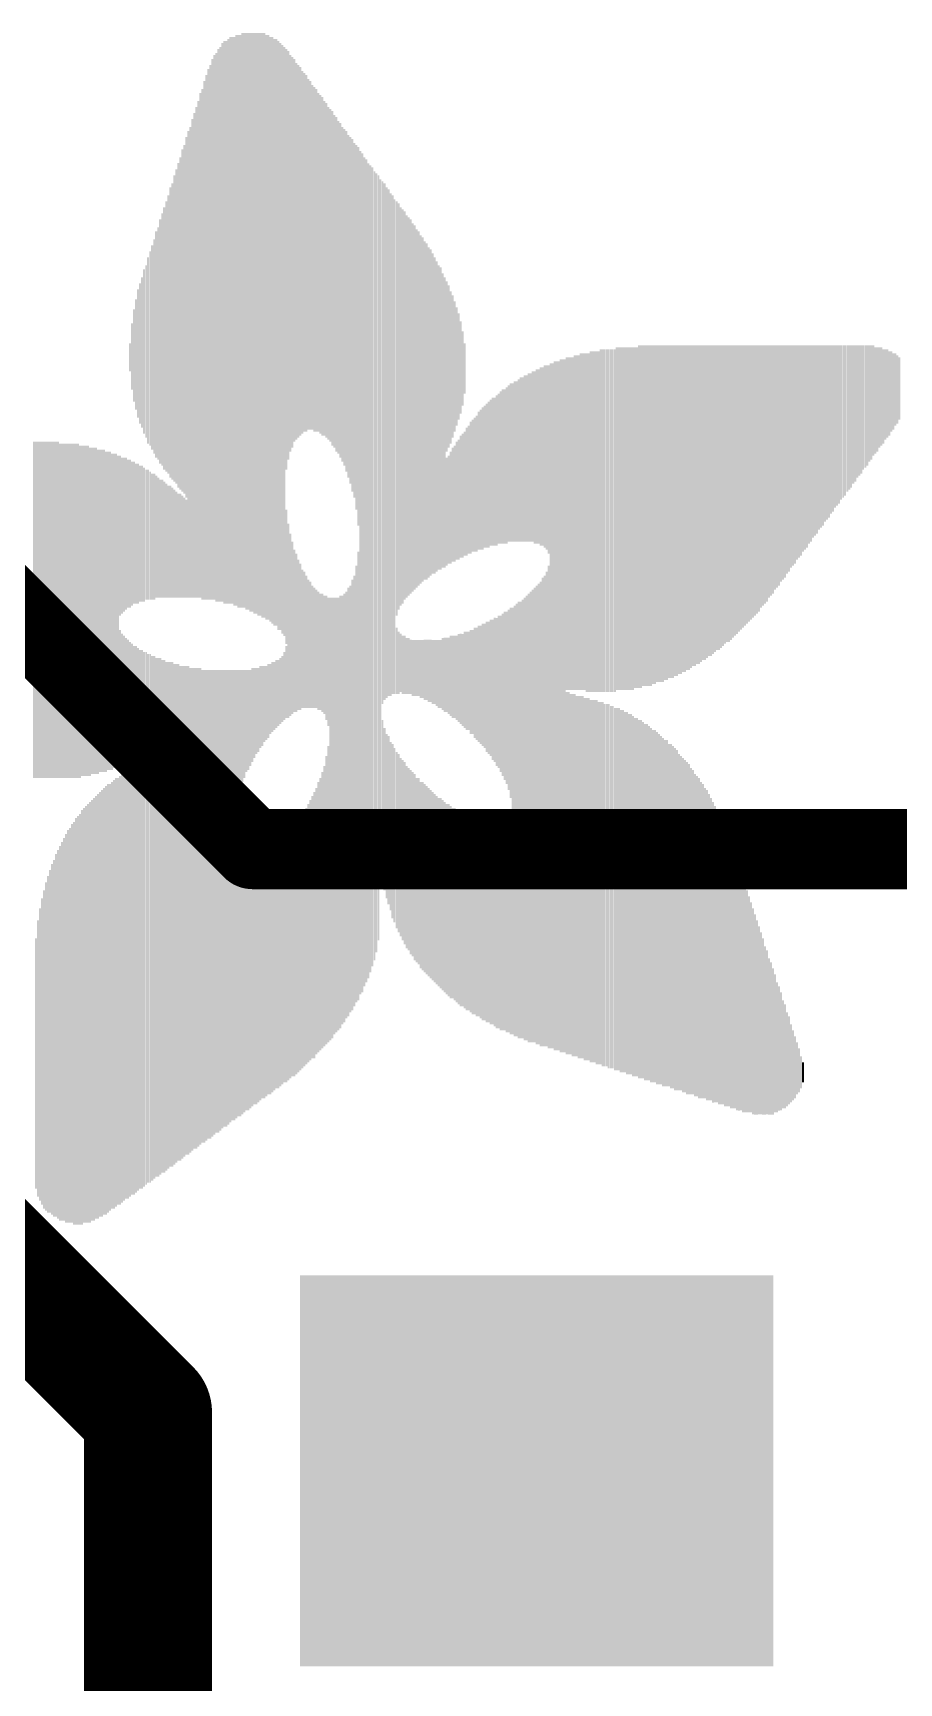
# Model space of a CAD drawing. Extents: x -3.8 to 34.1, y -8.2 to 17.9.
# Drawn here: x 6.15 to 8.9, y 7.96 to 13.19 of the extents above; entities that cross this region are included whole.
import ezdxf

# ---------------------------------------------------------------- set-up
doc = ezdxf.new("R2010")
doc.units = 0
for name, color, linetype in [('1', 12, 'CONTINUOUS'), ('21', 53, 'CONTINUOUS'), ('24', 6, 'CONTINUOUS')]:
    doc.layers.add(name, color=color, linetype=linetype)

# ---------------------------------------------------------------- blocks, each defined once
blk = doc.blocks.new('RECT')
blk.add_solid([(-0.5, -0.5), (0.5, -0.5), (-0.5, 0.5), (0.5, 0.5)])

msp = doc.modelspace()

# ---------------------------------------------------------------- linework, layer by layer
at = {"layer": '1'}
for points, const_width in [([(6.846, 10.6045), (4.941, 12.5095)], 0.254), ([(15.563, 10.6045), (6.846, 10.6045)], 0.254), ([(6.5145, 8.8185), (5.943, 9.39)], 0.4064), ([(6.5145, 8.8185), (6.5145, 7.4555)], 0.4064)]:
    msp.add_lwpolyline(points, dxfattribs=dict(at, const_width=const_width))
for points, const_width in [([(6.846, 10.668, 1), (6.846, 10.541)], 0.127), ([(6.8011, 10.5596, 1), (6.8909, 10.6494)], 0.127), ([(6.6161, 8.8185, 1), (6.4129, 8.8185)], 0.2032), ([(6.4427, 8.7467, 1), (6.5863, 8.8903)], 0.2032)]:
    msp.add_lwpolyline(points, format="xyb", dxfattribs=dict(at, const_width=const_width))
at = {"layer": '24'}
msp.add_point((6.35, 10.9855), dxfattribs=at)

# ---------------------------------------------------------------- block references
at = {"layer": '1', "xscale": 1.24, "yscale": 1.5, "rotation": 90}
msp.add_blockref('RECT', (7.747, 8.6335), dxfattribs=at)
at = {"layer": '21', "rotation": 90}
for p, xscale, yscale in [((6.7945, 12.2809), 1.8098, 0.0064), ((6.8009, 12.2778), 1.8161, 0.0063), ((6.8072, 12.2778), 1.8161, 0.0064), ((6.8136, 12.2809), 1.8224, 0.0063), ((6.8199, 12.2809), 1.8224, 0.0064), ((6.8262, 12.2777), 1.8288, 0.0063), ((6.8326, 12.2777), 1.8288, 0.0064), ((6.839, 12.2746), 1.8351, 0.0063), ((6.8453, 12.2746), 1.8351, 0.0064), ((6.8517, 12.2713), 1.8415, 0.0063), ((6.858, 12.2713), 1.8415, 0.0064), ((6.8643, 12.2682), 1.8478, 0.0063), ((6.8707, 12.2682), 1.8478, 0.0064), ((6.8771, 12.265), 1.8542, 0.0063), ((6.8834, 12.265), 1.8542, 0.0064), ((6.8898, 12.2587), 1.8542, 0.0063), ((6.8961, 12.2587), 1.8542, 0.0064), ((6.7374, 12.265), 1.7526, 0.0063), ((6.7437, 12.2682), 1.759, 0.0064), ((6.75, 12.2746), 1.7717, 0.0063), ((6.7564, 12.2746), 1.7843, 0.0064), ((6.7628, 12.2746), 1.7843, 0.0063), ((6.7691, 12.2778), 1.7907, 0.0064), ((6.7755, 12.2809), 1.797, 0.0063), ((6.7818, 12.2809), 1.797, 0.0064), ((6.7881, 12.2777), 1.8034, 0.0063), ((6.9024, 12.2523), 1.8542, 0.0063), ((6.9088, 12.2492), 1.8605, 0.0064), ((6.9152, 12.2428), 1.8606, 0.0063), ((6.9215, 12.2428), 1.8606, 0.0064), ((6.9279, 12.2332), 1.8669, 0.0063), ((6.9342, 12.2301), 1.8606, 0.0064), ((6.9405, 12.2206), 1.8669, 0.0063), ((6.9469, 12.2142), 1.8669, 0.0064), ((6.9533, 12.4746), 1.3335, 0.0063), ((6.9596, 12.4873), 1.2954, 0.0064), ((6.712, 12.2428), 1.6954, 0.0063), ((6.7183, 12.2523), 1.7145, 0.0064), ((6.7247, 12.2587), 1.7272, 0.0063), ((6.731, 12.2587), 1.7399, 0.0064), ((6.966, 12.4937), 1.2573, 0.0063), ((6.9723, 12.4968), 1.2382, 0.0064), ((6.9787, 12.5031), 1.2129, 0.0063), ((6.985, 12.5), 1.1938, 0.0064), ((6.9914, 12.5), 1.1811, 0.0063), ((6.9977, 12.5), 1.1684, 0.0064), ((6.6929, 12.2174), 1.6446, 0.0064), ((6.6993, 12.227), 1.6637, 0.0063), ((6.7056, 12.2365), 1.6827, 0.0064), ((7.0041, 12.4968), 1.1494, 0.0063), ((7.0104, 12.4968), 1.1366, 0.0064), ((7.0168, 12.4937), 1.1303, 0.0063), ((7.0231, 12.4905), 1.1113, 0.0064), ((7.0295, 12.4873), 1.1049, 0.0063), ((7.0358, 12.4809), 1.0922, 0.0064), ((6.6739, 12.1888), 1.5748, 0.0063), ((6.6802, 12.2015), 1.6002, 0.0064), ((6.6866, 12.2047), 1.6192, 0.0063), ((7.0422, 12.4746), 1.0922, 0.0063), ((7.0485, 12.4714), 1.0858, 0.0064), ((7.0549, 12.465), 1.0731, 0.0063), ((7.0612, 12.4587), 1.0732, 0.0064), ((7.0676, 12.4524), 1.0731, 0.0063), ((7.0739, 12.446), 1.0604, 0.0064), ((6.6612, 12.1698), 1.5367, 0.0063), ((6.6675, 12.1793), 1.5558, 0.0064), ((7.0803, 12.4397), 1.0605, 0.0063), ((7.0866, 12.4302), 1.0541, 0.0064), ((7.093, 12.4238), 1.0541, 0.0063), ((7.0993, 12.4143), 1.0605, 0.0064), ((7.1057, 12.4047), 1.0541, 0.0063), ((7.112, 12.3952), 1.0604, 0.0064), ((6.6421, 12.1412), 1.4796, 0.0064), ((6.6485, 12.1476), 1.4923, 0.0063), ((6.6548, 12.1603), 1.5177, 0.0064), ((7.1184, 12.3857), 1.0541, 0.0063), ((7.1247, 12.3762), 1.0605, 0.0064), ((7.1311, 12.3635), 1.0605, 0.0063), ((7.1374, 12.3539), 1.0668, 0.0064), ((7.1438, 12.3413), 1.0795, 0.0063), ((6.6231, 12.2809), 1.0858, 0.0063), ((6.6294, 12.2841), 1.1049, 0.0064), ((6.6358, 12.2904), 1.143, 0.0063), ((7.1501, 12.3254), 1.0859, 0.0064), ((7.1565, 12.3127), 1.0985, 0.0063), ((7.1628, 12.2968), 1.1176, 0.0064), ((7.1692, 12.2809), 1.124, 0.0063), ((7.1755, 12.2587), 1.1557, 0.0064), ((7.1819, 12.2301), 1.2002, 0.0063), ((7.1882, 11.4808), 2.6734, 0.0064), ((6.6104, 12.2651), 1.0287, 0.0063), ((6.6167, 12.2713), 1.0541, 0.0064), ((7.1946, 11.4808), 2.6606, 0.0063), ((7.2009, 11.484), 2.6289, 0.0064), ((7.2073, 11.4871), 2.6099, 0.0063), ((7.2136, 11.4871), 2.5845, 0.0064), ((7.22, 11.4935), 2.559, 0.0063), ((7.2263, 11.4999), 2.5337, 0.0064), ((6.5913, 12.246), 0.9398, 0.0064), ((6.5977, 12.2555), 0.9716, 0.0063), ((6.604, 12.2619), 0.9969, 0.0064), ((7.2327, 11.503), 2.5019, 0.0063), ((7.239, 11.5126), 2.4701, 0.0064), ((7.2454, 11.5285), 2.4257, 0.0063), ((7.2517, 11.6237), 2.2098, 0.0064), ((7.2581, 11.8936), 1.6573, 0.0063), ((7.2644, 11.8968), 1.6383, 0.0064), ((6.5786, 12.2365), 0.8827, 0.0064), ((6.585, 12.2428), 0.9208, 0.0063), ((7.2708, 11.8936), 1.6193, 0.0063), ((7.2771, 11.8936), 1.6065, 0.0064), ((7.2835, 11.8872), 1.5938, 0.0063), ((7.2898, 11.8872), 1.5812, 0.0064), ((7.2961, 11.8809), 1.5685, 0.0063), ((6.5596, 12.2206), 0.8001, 0.0063), ((6.5659, 12.2238), 0.8319, 0.0064), ((6.5723, 12.2301), 0.8572, 0.0063), ((7.3025, 12.0015), 1.3144, 0.0064), ((7.3089, 12.0079), 1.2891, 0.0063), ((7.3152, 12.0079), 1.2637, 0.0064), ((7.3216, 12.0079), 1.2509, 0.0063), ((7.3279, 12.0111), 1.2319, 0.0064), ((7.3342, 12.0079), 1.2129, 0.0063), ((6.5405, 12.2047), 0.7176, 0.0064), ((6.5469, 12.2079), 0.7366, 0.0063), ((6.5532, 12.2142), 0.7747, 0.0064), ((7.3406, 12.0079), 1.2001, 0.0064), ((7.347, 12.0079), 1.1875, 0.0063), ((7.3533, 12.0047), 1.1684, 0.0064), ((7.3597, 12.0046), 1.1557, 0.0063), ((7.366, 12.0015), 1.1366, 0.0064), ((7.3723, 12.0015), 1.124, 0.0063), ((6.5278, 12.1951), 0.6477, 0.0064), ((6.5342, 12.1984), 0.6795, 0.0063), ((7.3787, 11.9984), 1.1049, 0.0064), ((7.3851, 11.9983), 1.0922, 0.0063), ((7.3914, 11.9952), 1.0731, 0.0064), ((7.3978, 11.992), 1.0668, 0.0063), ((7.4041, 11.9888), 1.0478, 0.0064), ((7.4104, 11.9888), 1.035, 0.0063), ((6.5088, 12.1825), 0.5461, 0.0063), ((6.5151, 12.1857), 0.5905, 0.0064), ((6.5215, 12.192), 0.616, 0.0063), ((7.4168, 11.9856), 1.016, 0.0064), ((7.4232, 11.9793), 1.0033, 0.0063), ((7.4295, 11.9761), 0.9842, 0.0064), ((7.4359, 11.9729), 0.9652, 0.0063), ((6.4961, 12.1793), 0.4762, 0.0063), ((6.5024, 12.1825), 0.5207, 0.0064), ((7.4422, 11.9698), 0.9589, 0.0064), ((7.4486, 11.9634), 0.9334, 0.0063), ((7.4549, 11.9571), 0.9207, 0.0064), ((7.4613, 12.1349), 0.5397, 0.0063), ((6.477, 12.173), 0.3493, 0.0064), ((6.4834, 12.1761), 0.4064, 0.0063), ((6.4897, 12.1761), 0.4445, 0.0064), ((7.4676, 12.1349), 0.5143, 0.0064), ((7.474, 12.1317), 0.4826, 0.0063), ((7.4803, 12.1349), 0.4509, 0.0064), ((6.4707, 12.1698), 0.2921, 0.0063), ((7.4867, 12.1349), 0.4127, 0.0063), ((7.493, 12.1349), 0.3747, 0.0064), ((7.4994, 12.1349), 0.3365, 0.0063), ((6.4643, 12.1666), 0.2096, 0.0064), ((7.5057, 12.1317), 0.2921, 0.0064), ((7.5121, 12.1285), 0.235, 0.0063), ((6.458, 12.1635), 0.0889, 0.0063), ((7.5184, 12.1285), 0.1588, 0.0064), ((8.001, 11.6523), 1.0859, 0.0064), ((8.0074, 11.6523), 1.0859, 0.0063), ((8.0137, 11.6523), 1.0859, 0.0064), ((8.0201, 11.6523), 1.0859, 0.0063), ((8.0264, 11.6523), 1.0859, 0.0064), ((8.0328, 11.6523), 1.0859, 0.0063), ((8.0391, 11.6523), 1.0859, 0.0064), ((8.0455, 11.6523), 1.0859, 0.0063), ((8.0518, 11.6523), 1.0859, 0.0064), ((8.0582, 11.6555), 1.0795, 0.0063), ((8.0645, 11.6555), 1.0795, 0.0064), ((8.0709, 11.6586), 1.0858, 0.0063), ((8.0772, 11.6586), 1.0858, 0.0064), ((8.0836, 11.6618), 1.0795, 0.0063), ((8.0899, 11.6618), 1.0795, 0.0064), ((8.0962, 11.6618), 1.0795, 0.0063), ((8.1026, 11.6618), 1.0795, 0.0064), ((8.109, 11.6618), 1.0795, 0.0063), ((8.1153, 11.665), 1.0731, 0.0064), ((8.1217, 11.665), 1.0731, 0.0063), ((8.128, 11.6681), 1.0668, 0.0064), ((8.1343, 11.6681), 1.0668, 0.0063), ((8.1407, 11.6681), 1.0668, 0.0064), ((8.1471, 11.6681), 1.0668, 0.0063), ((8.1534, 11.6713), 1.0604, 0.0064), ((8.1598, 11.6713), 1.0604, 0.0063), ((8.1661, 11.6745), 1.0541, 0.0064), ((8.1724, 11.6745), 1.0541, 0.0063), ((8.1788, 11.6745), 1.0541, 0.0064), ((8.1852, 11.6776), 1.0477, 0.0063), ((8.1915, 11.6776), 1.0477, 0.0064), ((8.1979, 11.6808), 1.0414, 0.0063), ((8.2042, 11.6808), 1.0414, 0.0064), ((8.2105, 11.684), 1.035, 0.0063), ((8.2169, 11.684), 1.035, 0.0064), ((8.2233, 11.6872), 1.0287, 0.0063), ((8.2296, 11.6872), 1.0287, 0.0064), ((8.236, 11.6904), 1.0223, 0.0063), ((8.2423, 11.6935), 1.016, 0.0064), ((8.2486, 11.6935), 1.016, 0.0063), ((8.255, 11.6967), 1.0096, 0.0064), ((8.2614, 11.6967), 1.0096, 0.0063), ((8.2677, 11.6999), 1.0033, 0.0064), ((8.2741, 11.7031), 0.9969, 0.0063), ((8.2804, 11.7031), 0.9969, 0.0064), ((8.2867, 11.7062), 0.9906, 0.0063), ((8.2931, 11.7094), 0.9842, 0.0064), ((8.2995, 11.7094), 0.9842, 0.0063), ((8.3058, 11.7126), 0.9779, 0.0064), ((8.3122, 11.7157), 0.9715, 0.0063), ((8.3185, 11.7189), 0.9652, 0.0064), ((8.3248, 11.7189), 0.9652, 0.0063), ((8.3312, 11.7221), 0.9588, 0.0064), ((8.3376, 11.7253), 0.9525, 0.0063), ((8.3439, 11.7285), 0.9461, 0.0064), ((8.3503, 11.7316), 0.9398, 0.0063), ((8.3566, 11.7316), 0.9398, 0.0064), ((8.3629, 11.7348), 0.9334, 0.0063), ((8.3693, 11.738), 0.9271, 0.0064), ((8.3757, 11.7412), 0.9207, 0.0063), ((8.382, 11.7443), 0.9144, 0.0064), ((8.3884, 11.7475), 0.908, 0.0063), ((8.3947, 11.7507), 0.9017, 0.0064), ((8.401, 11.7538), 0.8953, 0.0063), ((8.4074, 11.757), 0.889, 0.0064), ((8.4138, 11.7602), 0.8826, 0.0063), ((8.4201, 11.7634), 0.8763, 0.0064), ((8.4265, 11.7666), 0.8699, 0.0063), ((8.4328, 11.7697), 0.8636, 0.0064), ((8.4391, 11.7729), 0.8572, 0.0063), ((8.4455, 11.776), 0.8509, 0.0064), ((8.4519, 11.7793), 0.8445, 0.0063), ((8.4582, 11.7856), 0.8318, 0.0064), ((8.4646, 11.7888), 0.8255, 0.0063), ((8.4709, 11.7919), 0.8191, 0.0064), ((8.4772, 11.7951), 0.8128, 0.0063), ((8.4836, 11.8015), 0.8001, 0.0064), ((8.49, 11.8047), 0.7937, 0.0063), ((8.4963, 11.8078), 0.7874, 0.0064), ((8.5027, 11.8141), 0.7747, 0.0063), ((8.509, 11.8174), 0.7683, 0.0064), ((8.5153, 11.8205), 0.762, 0.0063), ((8.5217, 11.8269), 0.7493, 0.0064), ((8.5281, 11.83), 0.7429, 0.0063), ((8.5344, 11.8332), 0.7366, 0.0064), ((8.5408, 11.8396), 0.7239, 0.0063), ((8.5471, 11.8428), 0.7175, 0.0064), ((8.5534, 11.8491), 0.7048, 0.0063), ((8.5598, 11.8522), 0.6985, 0.0064), ((8.5662, 11.8555), 0.6921, 0.0063), ((8.5725, 11.8618), 0.6794, 0.0064), ((8.5789, 11.865), 0.6731, 0.0063), ((8.5852, 11.8681), 0.6667, 0.0064), ((8.5915, 11.8745), 0.654, 0.0063), ((8.5979, 11.8777), 0.6477, 0.0064), ((8.6043, 11.8809), 0.6413, 0.0063), ((8.6106, 11.8872), 0.6286, 0.0064), ((8.617, 11.8903), 0.6223, 0.0063), ((8.6233, 11.8967), 0.6096, 0.0064), ((8.6296, 11.8999), 0.6032, 0.0063), ((8.636, 11.9031), 0.5969, 0.0064), ((8.6424, 11.9094), 0.5842, 0.0063), ((8.6487, 11.9126), 0.5778, 0.0064), ((8.6551, 11.9158), 0.5715, 0.0063), ((8.6614, 11.9221), 0.5588, 0.0064), ((8.6677, 11.9253), 0.5524, 0.0063), ((8.6741, 11.9284), 0.5461, 0.0064), ((8.6805, 11.9348), 0.5334, 0.0063), ((8.6868, 11.938), 0.527, 0.0064), ((8.6932, 11.9444), 0.5143, 0.0063), ((8.6995, 11.9475), 0.508, 0.0064), ((8.7058, 11.9507), 0.5016, 0.0063), ((8.7122, 11.9571), 0.4889, 0.0064), ((8.7186, 11.9602), 0.4826, 0.0063), ((8.7249, 11.9634), 0.4762, 0.0064), ((8.7313, 11.9698), 0.4635, 0.0063), ((8.7376, 11.9729), 0.4572, 0.0064), ((8.7439, 11.9761), 0.4508, 0.0063), ((8.7503, 11.9825), 0.4381, 0.0064), ((8.7567, 11.9856), 0.4318, 0.0063), ((8.763, 11.992), 0.4191, 0.0064), ((8.7694, 11.9952), 0.4127, 0.0063), ((8.7757, 11.9983), 0.4064, 0.0064), ((8.782, 12.0046), 0.3937, 0.0063), ((8.7884, 12.0079), 0.3873, 0.0064), ((8.7948, 12.011), 0.381, 0.0063), ((8.8011, 12.0174), 0.3683, 0.0064), ((8.8075, 12.0206), 0.3619, 0.0063), ((8.8138, 12.0269), 0.3492, 0.0064), ((8.8201, 12.0269), 0.3366, 0.0063), ((8.8265, 12.0301), 0.3302, 0.0064), ((8.8329, 12.0365), 0.3175, 0.0063), ((8.8392, 12.0396), 0.3112, 0.0064), ((7.7724, 11.8491), 0.5778, 0.0064), ((7.7788, 11.8459), 0.5842, 0.0063), ((7.7851, 11.8396), 0.5969, 0.0064), ((7.7915, 11.0586), 2.1717, 0.0063), ((7.7978, 11.0586), 2.1717, 0.0064), ((7.8042, 11.0585), 2.1844, 0.0063), ((7.8105, 11.0585), 2.1844, 0.0064), ((7.8169, 11.0585), 2.1844, 0.0063), ((7.8232, 11.0586), 2.1971, 0.0064), ((7.8296, 11.0586), 2.1971, 0.0063), ((7.8359, 11.0586), 2.1971, 0.0064), ((7.8422, 11.6364), 1.0541, 0.0063), ((7.8486, 11.6364), 1.0541, 0.0064), ((7.855, 11.6364), 1.0541, 0.0063), ((7.8613, 11.6364), 1.0541, 0.0064), ((7.8677, 11.6395), 1.0605, 0.0063), ((7.874, 11.6395), 1.0605, 0.0064), ((7.8803, 11.6395), 1.0605, 0.0063), ((7.8867, 11.6427), 1.0668, 0.0064), ((7.8931, 11.6427), 1.0668, 0.0063), ((7.8994, 11.6427), 1.0668, 0.0064), ((7.9058, 11.6395), 1.0731, 0.0063), ((7.9121, 11.6395), 1.0731, 0.0064), ((7.9184, 11.6428), 1.0795, 0.0063), ((7.9248, 11.6428), 1.0795, 0.0064), ((7.9312, 11.6428), 1.0795, 0.0063), ((7.9375, 11.6428), 1.0795, 0.0064), ((7.9439, 11.6428), 1.0795, 0.0063), ((7.9502, 11.6459), 1.0858, 0.0064), ((7.9566, 11.6459), 1.0858, 0.0063), ((7.9629, 11.6459), 1.0858, 0.0064), ((7.9693, 11.6459), 1.0858, 0.0063), ((7.9756, 11.6459), 1.0858, 0.0064), ((7.982, 11.6459), 1.0858, 0.0063), ((7.9883, 11.6459), 1.0858, 0.0064), ((7.9947, 11.6459), 1.0858, 0.0063), ((8.8456, 12.0396), 0.2984, 0.0063), ((8.8519, 12.046), 0.2857, 0.0064), ((8.8582, 12.0491), 0.2794, 0.0063), ((8.8646, 12.0492), 0.2667, 0.0064), ((8.871, 12.0555), 0.254, 0.0063), ((8.8773, 12.0555), 0.2413, 0.0064), ((8.8837, 12.0618), 0.2286, 0.0063), ((8.89, 12.0618), 0.2159, 0.0064), ((8.8963, 12.065), 0.1968, 0.0063), ((7.6772, 11.8332), 0.508, 0.0063), ((7.6835, 11.8332), 0.508, 0.0064), ((7.6899, 11.8364), 0.5144, 0.0063), ((7.6962, 11.8396), 0.5207, 0.0064), ((7.7026, 11.8396), 0.5207, 0.0063), ((7.7089, 11.8428), 0.5271, 0.0064), ((7.7153, 11.8428), 0.5271, 0.0063), ((7.7216, 11.8459), 0.5334, 0.0064), ((7.728, 11.8459), 0.5334, 0.0063), ((7.7343, 11.8491), 0.5398, 0.0064), ((7.7407, 11.846), 0.5461, 0.0063), ((7.747, 11.8491), 0.5524, 0.0064), ((7.7534, 11.8491), 0.5524, 0.0063), ((7.7597, 11.8491), 0.5652, 0.0064), ((7.7661, 11.8491), 0.5652, 0.0063), ((7.6073, 11.8015), 0.4699, 0.0064), ((7.6137, 11.8015), 0.4699, 0.0063), ((7.62, 11.8047), 0.4763, 0.0064), ((7.6264, 11.811), 0.4762, 0.0063), ((7.6327, 11.8142), 0.4826, 0.0064), ((7.6391, 11.8174), 0.4889, 0.0063), ((7.6454, 11.8174), 0.4889, 0.0064), ((7.6518, 11.8206), 0.4953, 0.0063), ((7.6581, 11.8269), 0.4953, 0.0064), ((7.6645, 11.83), 0.5017, 0.0063), ((7.6708, 11.83), 0.5017, 0.0064), ((7.5629, 11.7729), 0.4382, 0.0063), ((7.5692, 11.776), 0.4445, 0.0064), ((7.5756, 11.7793), 0.4509, 0.0063), ((7.5819, 11.7856), 0.4508, 0.0064), ((7.5883, 11.7888), 0.4572, 0.0063), ((7.5946, 11.7919), 0.4635, 0.0064), ((7.601, 11.7983), 0.4636, 0.0063), ((7.5184, 11.7317), 0.3937, 0.0064), ((7.5248, 11.738), 0.4064, 0.0063), ((7.5311, 11.7443), 0.4064, 0.0064), ((7.5375, 11.7507), 0.4191, 0.0063), ((7.5438, 11.7571), 0.4191, 0.0064), ((7.5502, 11.7602), 0.4254, 0.0063), ((7.5565, 11.7634), 0.4318, 0.0064), ((6.1532, 11.3633), 1.0668, 0.0063), ((6.1595, 11.3633), 1.0668, 0.0064), ((6.1659, 11.3633), 1.0668, 0.0063), ((6.1722, 11.3633), 1.0668, 0.0064), ((6.1786, 11.3633), 1.0668, 0.0063), ((6.1849, 11.3633), 1.0668, 0.0064), ((6.1913, 11.3633), 1.0668, 0.0063), ((6.1976, 11.3633), 1.0668, 0.0064), ((6.2039, 11.3633), 1.0668, 0.0063), ((6.2103, 11.3633), 1.0668, 0.0064), ((6.2167, 11.3633), 1.0668, 0.0063), ((6.223, 11.3633), 1.0668, 0.0064), ((6.2294, 11.3633), 1.0668, 0.0063), ((6.2357, 11.3602), 1.0605, 0.0064), ((6.242, 11.3602), 1.0605, 0.0063), ((6.2484, 11.3602), 1.0605, 0.0064), ((6.2548, 11.3602), 1.0605, 0.0063), ((6.2611, 11.3602), 1.0605, 0.0064), ((6.2675, 11.3602), 1.0605, 0.0063), ((6.2738, 11.3602), 1.0605, 0.0064), ((6.2801, 11.3602), 1.0605, 0.0063), ((6.2865, 11.3602), 1.0605, 0.0064), ((6.2929, 11.3602), 1.0605, 0.0063), ((6.2992, 11.357), 1.0541, 0.0064), ((6.3056, 11.3602), 1.0477, 0.0063), ((6.3119, 11.3602), 1.0477, 0.0064), ((6.3182, 11.3602), 1.0477, 0.0063), ((6.3246, 11.3602), 1.0477, 0.0064), ((6.331, 11.357), 1.0414, 0.0063), ((6.3373, 11.3602), 1.0351, 0.0064), ((6.3437, 11.3602), 1.0351, 0.0063), ((6.35, 11.3602), 1.0351, 0.0064), ((7.4803, 11.6967), 0.362, 0.0064), ((7.4867, 11.6999), 0.3683, 0.0063), ((7.493, 11.7094), 0.3746, 0.0064), ((7.4994, 11.7126), 0.381, 0.0063), ((7.5057, 11.7221), 0.3874, 0.0064), ((7.5121, 11.7253), 0.3937, 0.0063), ((6.3563, 11.357), 1.0287, 0.0063), ((6.3627, 11.3602), 1.0223, 0.0064), ((6.3691, 11.3602), 1.0223, 0.0063), ((6.3754, 11.3602), 1.0223, 0.0064), ((6.3818, 11.357), 1.016, 0.0063), ((6.3881, 11.3602), 1.0097, 0.0064), ((6.3944, 11.3602), 1.0097, 0.0063), ((6.4008, 11.357), 1.0033, 0.0064), ((6.4072, 11.3602), 0.9969, 0.0063), ((6.4135, 11.3602), 0.9969, 0.0064), ((6.4199, 11.357), 0.9906, 0.0063), ((6.4262, 11.5983), 0.508, 0.0064), ((6.4325, 11.5983), 0.4953, 0.0063), ((6.4389, 11.6014), 0.4889, 0.0064), ((6.4453, 11.6046), 0.4826, 0.0063), ((6.4516, 11.6047), 0.4699, 0.0064), ((6.458, 11.6047), 0.4699, 0.0063), ((6.4643, 11.6046), 0.4572, 0.0064), ((6.4707, 11.6078), 0.4508, 0.0063), ((6.477, 11.6047), 0.4445, 0.0064), ((6.4834, 11.6047), 0.4445, 0.0063), ((7.4613, 11.6745), 0.3429, 0.0063), ((7.4676, 11.6809), 0.3429, 0.0064), ((7.474, 11.6872), 0.3556, 0.0063), ((6.4897, 11.6046), 0.4318, 0.0064), ((6.4961, 11.6046), 0.4318, 0.0063), ((6.5024, 11.6014), 0.4255, 0.0064), ((6.5088, 11.6014), 0.4127, 0.0063), ((6.5151, 11.6014), 0.4127, 0.0064), ((6.5215, 11.5983), 0.4064, 0.0063), ((6.5278, 11.5951), 0.4, 0.0064), ((6.5342, 11.5951), 0.4, 0.0063), ((6.5405, 11.5951), 0.3874, 0.0064), ((6.5469, 11.5919), 0.381, 0.0063), ((6.5532, 11.5888), 0.3747, 0.0064), ((6.5596, 11.5888), 0.3747, 0.0063), ((6.5659, 11.5856), 0.3683, 0.0064), ((6.5723, 11.5824), 0.362, 0.0063), ((6.5786, 11.5792), 0.3556, 0.0064), ((6.585, 11.5792), 0.3556, 0.0063), ((6.5913, 11.5761), 0.3493, 0.0064), ((6.5977, 11.5729), 0.3429, 0.0063), ((6.604, 11.5697), 0.3366, 0.0064), ((6.6104, 11.5665), 0.3302, 0.0063), ((6.6167, 11.5665), 0.3302, 0.0064), ((6.6231, 11.5633), 0.3239, 0.0063), ((6.6294, 11.5602), 0.3175, 0.0064), ((6.6358, 11.557), 0.3112, 0.0063), ((6.9533, 11.4681), 0.4254, 0.0063), ((6.9596, 11.3284), 0.616, 0.0064), ((6.966, 11.3157), 0.5778, 0.0063), ((6.9723, 11.3062), 0.5461, 0.0064), ((6.9787, 11.2967), 0.5143, 0.0063), ((6.985, 11.2903), 0.5016, 0.0064), ((6.9914, 11.284), 0.4763, 0.0063), ((7.1819, 10.8363), 1.4224, 0.0063), ((6.9977, 11.2776), 0.4636, 0.0064), ((7.0041, 11.2713), 0.4381, 0.0063), ((7.0104, 11.2681), 0.4318, 0.0064), ((7.0168, 11.2618), 0.4191, 0.0063), ((7.0231, 11.2554), 0.4064, 0.0064), ((7.1628, 10.7759), 1.3653, 0.0064), ((7.1692, 10.7887), 1.3653, 0.0063), ((7.1755, 10.8109), 1.3843, 0.0064), ((7.7661, 10.7219), 1.4859, 0.0063), ((7.7724, 10.7252), 1.4923, 0.0064), ((7.7788, 10.7315), 1.505, 0.0063), ((7.7851, 10.7378), 1.5303, 0.0064), ((7.0295, 11.2522), 0.4, 0.0063), ((7.0358, 11.2459), 0.3873, 0.0064), ((7.0422, 11.2427), 0.381, 0.0063), ((7.0485, 11.2395), 0.3746, 0.0064), ((7.0549, 11.2332), 0.3747, 0.0063), ((7.0612, 11.23), 0.3683, 0.0064), ((7.0676, 11.2268), 0.3746, 0.0063), ((7.0739, 11.2205), 0.3747, 0.0064), ((7.0803, 11.211), 0.3937, 0.0063), ((7.1247, 10.722), 1.3716, 0.0064), ((7.1311, 10.7284), 1.3589, 0.0063), ((7.1374, 10.7347), 1.3589, 0.0064), ((7.1438, 10.7442), 1.3526, 0.0063), ((7.1501, 10.7538), 1.3589, 0.0064), ((7.1565, 10.7633), 1.3525, 0.0063), ((7.7153, 10.703), 1.4097, 0.0063), ((7.7216, 10.7029), 1.4224, 0.0064), ((7.728, 10.7061), 1.4288, 0.0063), ((7.7343, 10.7093), 1.4351, 0.0064), ((7.7407, 10.7125), 1.4415, 0.0063), ((7.747, 10.7125), 1.4541, 0.0064), ((7.7534, 10.7157), 1.4605, 0.0063), ((7.7597, 10.7156), 1.4732, 0.0064), ((7.0866, 11.1982), 0.4064, 0.0064), ((7.093, 10.6997), 1.4033, 0.0063), ((7.0993, 10.7029), 1.397, 0.0064), ((7.1057, 10.7093), 1.3843, 0.0063), ((7.112, 10.7125), 1.3779, 0.0064), ((7.1184, 10.7156), 1.3716, 0.0063), ((7.6454, 11.0903), 0.5334, 0.0064), ((7.6518, 11.0839), 0.5461, 0.0063), ((7.6581, 11.0776), 0.5715, 0.0064), ((7.6645, 11.0681), 0.6033, 0.0063), ((7.6708, 10.6934), 1.3526, 0.0064), ((7.6772, 10.6934), 1.3652, 0.0063), ((7.6835, 10.6966), 1.3716, 0.0064), ((7.6899, 10.6966), 1.3843, 0.0063), ((7.6962, 10.6966), 1.3843, 0.0064), ((7.7026, 10.6997), 1.3907, 0.0063), ((7.7089, 10.6997), 1.4033, 0.0064), ((7.3025, 11.2014), 0.2096, 0.0064), ((7.5502, 11.1316), 0.3493, 0.0063), ((7.5565, 11.1284), 0.3556, 0.0064), ((7.5629, 11.1284), 0.3683, 0.0063), ((7.5692, 11.1252), 0.3746, 0.0064), ((7.5756, 11.1252), 0.3874, 0.0063), ((7.5819, 11.122), 0.3937, 0.0064), ((7.5883, 11.1189), 0.4127, 0.0063), ((7.5946, 11.1157), 0.4191, 0.0064), ((7.601, 11.1157), 0.4318, 0.0063), ((7.6073, 11.1094), 0.4445, 0.0064), ((7.6137, 11.1093), 0.4572, 0.0063), ((7.62, 11.1029), 0.4699, 0.0064), ((7.6264, 11.103), 0.4826, 0.0063), ((7.6327, 11.0967), 0.4953, 0.0064), ((7.6391, 11.0935), 0.5143, 0.0063), ((6.4262, 11.0839), 0.4318, 0.0064), ((6.4325, 11.0776), 0.4191, 0.0063), ((6.4389, 11.0776), 0.4064, 0.0064), ((6.4453, 11.0744), 0.4, 0.0063), ((6.4516, 11.0713), 0.3937, 0.0064), ((6.458, 11.0712), 0.381, 0.0063), ((6.4643, 11.0681), 0.3747, 0.0064), ((6.4707, 11.0648), 0.3683, 0.0063), ((6.477, 11.0681), 0.3619, 0.0064), ((6.9533, 11.1347), 0.2286, 0.0063), ((7.3089, 11.1951), 0.1969, 0.0063), ((7.3152, 11.1951), 0.1841, 0.0064), ((7.3216, 11.1887), 0.1842, 0.0063), ((7.3279, 11.1887), 0.1842, 0.0064), ((7.3342, 11.1855), 0.1778, 0.0063), ((7.3406, 11.1855), 0.1778, 0.0064), ((7.347, 11.1824), 0.1715, 0.0063), ((7.3533, 11.1792), 0.1778, 0.0064), ((7.3597, 11.1792), 0.1778, 0.0063), ((7.366, 11.1792), 0.1778, 0.0064), ((7.3723, 11.1792), 0.1778, 0.0063), ((7.3787, 11.176), 0.1842, 0.0064), ((7.3851, 11.176), 0.1842, 0.0063), ((7.3914, 11.1729), 0.1905, 0.0064), ((7.3978, 11.1729), 0.1905, 0.0063), ((7.4041, 11.1697), 0.1969, 0.0064), ((7.4104, 11.1697), 0.1969, 0.0063), ((7.4168, 11.1665), 0.2032, 0.0064), ((7.4232, 11.1665), 0.2032, 0.0063), ((7.4295, 11.1633), 0.2096, 0.0064), ((7.4359, 11.1601), 0.2159, 0.0063), ((7.4422, 11.1601), 0.2159, 0.0064), ((7.4486, 11.1601), 0.2286, 0.0063), ((7.4549, 11.157), 0.2349, 0.0064), ((7.4613, 11.157), 0.2349, 0.0063), ((7.4676, 11.1538), 0.2413, 0.0064), ((7.474, 11.1538), 0.254, 0.0063), ((7.4803, 11.1506), 0.2604, 0.0064), ((7.4867, 11.1506), 0.2604, 0.0063), ((7.493, 11.1475), 0.2667, 0.0064), ((7.4994, 11.1474), 0.2794, 0.0063), ((7.5057, 11.1443), 0.2857, 0.0064), ((7.5121, 11.141), 0.2921, 0.0063), ((7.5184, 11.1411), 0.3048, 0.0064), ((7.5248, 11.1379), 0.3112, 0.0063), ((7.5311, 11.1379), 0.3112, 0.0064), ((7.5375, 11.1347), 0.3302, 0.0063), ((7.5438, 11.1347), 0.3302, 0.0064), ((6.4834, 11.0649), 0.3556, 0.0063), ((6.4897, 11.0617), 0.3492, 0.0064), ((6.4961, 11.0648), 0.3429, 0.0063), ((6.5024, 11.0617), 0.3366, 0.0064), ((6.5088, 11.0649), 0.3302, 0.0063), ((6.5151, 10.3854), 1.6764, 0.0064), ((6.5215, 10.3854), 1.6764, 0.0063), ((6.5278, 10.3855), 1.6637, 0.0064), ((6.5342, 10.3886), 1.6574, 0.0063), ((6.5405, 10.3886), 1.6446, 0.0064), ((6.5469, 10.3886), 1.6446, 0.0063), ((6.5532, 10.3918), 1.6383, 0.0064), ((6.5596, 10.3918), 1.6256, 0.0063), ((6.5659, 10.3918), 1.6256, 0.0064), ((6.5723, 10.3918), 1.6129, 0.0063), ((6.5786, 10.3949), 1.6065, 0.0064), ((6.585, 10.3981), 1.6002, 0.0063), ((6.5913, 10.3981), 1.6002, 0.0064), ((6.9088, 11.0871), 0.2222, 0.0064), ((6.9152, 11.0903), 0.2159, 0.0063), ((6.9215, 11.0967), 0.2159, 0.0064), ((6.9279, 11.0998), 0.2096, 0.0063), ((6.9342, 11.1062), 0.2095, 0.0064), ((6.9405, 11.1125), 0.2096, 0.0063), ((6.9469, 11.122), 0.2159, 0.0064), ((6.5977, 10.3982), 1.5875, 0.0063), ((6.604, 10.4013), 1.5812, 0.0064), ((6.6104, 10.4045), 1.5748, 0.0063), ((6.6167, 10.4013), 1.5684, 0.0064), ((6.6231, 10.4045), 1.5621, 0.0063), ((6.6294, 10.4077), 1.5557, 0.0064), ((6.6358, 10.4108), 1.5494, 0.0063), ((6.6421, 10.4108), 1.5494, 0.0064), ((6.6485, 10.4108), 1.5367, 0.0063), ((6.6548, 10.414), 1.5304, 0.0064), ((6.6612, 10.4172), 1.524, 0.0063), ((6.6675, 10.4172), 1.524, 0.0064), ((6.6739, 10.4204), 1.5177, 0.0063), ((6.6802, 10.4236), 1.5113, 0.0064), ((6.6866, 10.4235), 1.4986, 0.0063), ((6.6929, 10.4235), 1.4986, 0.0064), ((6.6993, 10.4267), 1.4922, 0.0063), ((6.7056, 10.4299), 1.4859, 0.0064), ((6.712, 10.4299), 1.4859, 0.0063), ((6.7183, 10.433), 1.4795, 0.0064), ((6.7247, 10.4362), 1.4732, 0.0063), ((6.731, 10.4394), 1.4668, 0.0064), ((6.7374, 10.4394), 1.4668, 0.0063), ((6.7437, 10.4426), 1.4605, 0.0064), ((6.75, 10.4458), 1.4541, 0.0063), ((6.7564, 10.4489), 1.4478, 0.0064), ((6.7628, 10.4489), 1.4478, 0.0063), ((6.7691, 10.4521), 1.4414, 0.0064), ((6.7755, 10.922), 0.5016, 0.0063), ((6.7818, 10.9442), 0.4572, 0.0064), ((6.7881, 10.9601), 0.4254, 0.0063), ((6.7945, 10.9696), 0.4064, 0.0064), ((6.8009, 10.9792), 0.3873, 0.0063), ((6.8072, 10.9855), 0.3746, 0.0064), ((6.8136, 10.995), 0.3556, 0.0063), ((6.8199, 11.0014), 0.3429, 0.0064), ((6.8262, 11.0109), 0.3238, 0.0063), ((6.8326, 11.0141), 0.3175, 0.0064), ((6.839, 11.0204), 0.3048, 0.0063), ((6.8453, 11.03), 0.2985, 0.0064), ((6.8517, 11.0363), 0.2858, 0.0063), ((6.858, 11.0427), 0.2731, 0.0064), ((6.8643, 11.0458), 0.2667, 0.0063), ((6.8707, 11.0554), 0.2603, 0.0064), ((6.8771, 11.0585), 0.254, 0.0063), ((6.8834, 11.0648), 0.2413, 0.0064), ((6.8898, 11.0681), 0.2349, 0.0063), ((6.8961, 11.0744), 0.235, 0.0064), ((6.9024, 11.0808), 0.2223, 0.0063), ((7.8422, 10.5283), 1.1494, 0.0063), ((7.8486, 10.5283), 1.1494, 0.0064), ((7.855, 10.5251), 1.143, 0.0063), ((7.8613, 10.522), 1.1493, 0.0064), ((7.8677, 10.522), 1.1493, 0.0063), ((7.874, 10.5188), 1.143, 0.0064), ((7.8803, 10.5156), 1.1494, 0.0063), ((7.8867, 10.5156), 1.1494, 0.0064), ((7.8931, 10.5156), 1.1494, 0.0063), ((7.8994, 10.5092), 1.1493, 0.0064), ((7.9058, 10.5092), 1.1493, 0.0063), ((7.9121, 10.5092), 1.1493, 0.0064), ((7.9184, 10.5029), 1.1494, 0.0063), ((7.9248, 10.5029), 1.1494, 0.0064), ((7.9312, 10.5029), 1.1494, 0.0063), ((7.9375, 10.4998), 1.1557, 0.0064), ((7.9439, 10.4966), 1.1493, 0.0063), ((7.9502, 10.4966), 1.1493, 0.0064), ((7.9566, 10.4934), 1.1557, 0.0063), ((7.9629, 10.4902), 1.1494, 0.0064), ((7.9693, 10.4902), 1.1494, 0.0063), ((7.9756, 10.487), 1.1557, 0.0064), ((7.982, 10.4839), 1.1493, 0.0063), ((7.9883, 10.4839), 1.1493, 0.0064), ((7.9947, 10.4775), 1.1494, 0.0063), ((8.001, 10.4775), 1.1494, 0.0064), ((8.0074, 10.4775), 1.1494, 0.0063), ((8.0137, 10.4711), 1.1493, 0.0064), ((8.0201, 10.4711), 1.1493, 0.0063), ((8.0264, 10.468), 1.143, 0.0064), ((8.0328, 10.4648), 1.1494, 0.0063), ((7.2581, 10.7538), 0.5207, 0.0063), ((7.2644, 10.7315), 0.5144, 0.0064), ((8.0391, 10.4616), 1.143, 0.0064), ((8.0455, 10.4616), 1.143, 0.0063), ((8.0518, 10.4553), 1.143, 0.0064), ((8.0582, 10.4521), 1.1366, 0.0063), ((8.0645, 10.4521), 1.1366, 0.0064), ((8.0709, 10.4458), 1.1367, 0.0063), ((8.0772, 10.4458), 1.1367, 0.0064), ((8.0836, 10.4426), 1.1303, 0.0063), ((8.0899, 10.4363), 1.1303, 0.0064), ((8.0962, 10.4363), 1.1303, 0.0063), ((8.1026, 10.433), 1.1239, 0.0064), ((8.109, 10.4267), 1.124, 0.0063), ((7.2708, 10.7093), 0.5207, 0.0063), ((7.2771, 10.6966), 0.5334, 0.0064), ((7.2835, 10.6775), 0.5334, 0.0063), ((7.2898, 10.6616), 0.5525, 0.0064), ((8.1153, 10.4235), 1.1176, 0.0064), ((8.1217, 10.4235), 1.1176, 0.0063), ((8.128, 10.4172), 1.1176, 0.0064), ((8.1343, 10.414), 1.1112, 0.0063), ((8.1407, 10.4108), 1.1049, 0.0064), ((8.1471, 10.4045), 1.1049, 0.0063), ((8.1534, 10.4013), 1.0986, 0.0064), ((8.1598, 10.4013), 1.0986, 0.0063), ((8.1661, 10.3949), 1.0859, 0.0064), ((8.1724, 10.3918), 1.0922, 0.0063), ((6.5024, 10.2108), 1.3526, 0.0064), ((6.5088, 10.2172), 1.3525, 0.0063), ((7.0803, 10.4426), 0.9144, 0.0063), ((7.0866, 10.4616), 0.9398, 0.0064), ((7.2961, 10.649), 0.5525, 0.0063), ((7.3025, 10.6331), 0.5588, 0.0064), ((7.3089, 10.6235), 0.5651, 0.0063), ((7.3152, 10.6109), 0.5651, 0.0064), ((7.3216, 10.6014), 0.5715, 0.0063), ((8.1788, 10.3886), 1.0858, 0.0064), ((8.1852, 10.3823), 1.0859, 0.0063), ((8.1915, 10.3791), 1.0795, 0.0064), ((8.1979, 10.3727), 1.0668, 0.0063), ((8.2042, 10.3696), 1.0605, 0.0064), ((8.2105, 10.3632), 1.0604, 0.0063), ((8.2169, 10.3601), 1.0541, 0.0064), ((6.4135, 10.1505), 1.3589, 0.0064), ((6.4199, 10.1537), 1.3525, 0.0063), ((6.4262, 10.1569), 1.3589, 0.0064), ((6.4325, 10.1631), 1.3589, 0.0063), ((6.4389, 10.1664), 1.3525, 0.0064), ((6.4453, 10.1727), 1.3526, 0.0063), ((6.4516, 10.1759), 1.3589, 0.0064), ((6.458, 10.1791), 1.3525, 0.0063), ((6.4643, 10.1854), 1.3526, 0.0064), ((6.4707, 10.1886), 1.3589, 0.0063), ((6.477, 10.1918), 1.3525, 0.0064), ((6.4834, 10.1981), 1.3526, 0.0063), ((6.4897, 10.2045), 1.3525, 0.0064), ((6.4961, 10.2045), 1.3525, 0.0063), ((7.0612, 10.3981), 0.8636, 0.0064), ((7.0676, 10.4108), 0.8763, 0.0063), ((7.0739, 10.4235), 0.889, 0.0064), ((7.3279, 10.5918), 0.5778, 0.0064), ((7.3342, 10.5791), 0.5778, 0.0063), ((7.3406, 10.5728), 0.5779, 0.0064), ((7.347, 10.5632), 0.5842, 0.0063), ((7.3533, 10.5569), 0.5842, 0.0064), ((7.3597, 10.5473), 0.5905, 0.0063), ((7.366, 10.5378), 0.5842, 0.0064), ((7.3723, 10.5347), 0.5905, 0.0063), ((8.2233, 10.3537), 1.0541, 0.0063), ((8.2296, 10.3505), 1.0478, 0.0064), ((8.236, 10.3442), 1.0351, 0.0063), ((8.2423, 10.341), 1.0287, 0.0064), ((8.2486, 10.3315), 1.0223, 0.0063), ((8.255, 10.3283), 1.016, 0.0064), ((8.2614, 10.3219), 1.016, 0.0063), ((6.3563, 10.106), 1.3462, 0.0063), ((6.3627, 10.1124), 1.3462, 0.0064), ((6.3691, 10.1156), 1.3525, 0.0063), ((6.3754, 10.1219), 1.3526, 0.0064), ((6.3818, 10.125), 1.3589, 0.0063), ((6.3881, 10.1315), 1.3589, 0.0064), ((6.3944, 10.1346), 1.3526, 0.0063), ((6.4008, 10.141), 1.3525, 0.0064), ((6.4072, 10.1441), 1.3589, 0.0063), ((7.0422, 10.3632), 0.8446, 0.0063), ((7.0485, 10.3759), 0.8446, 0.0064), ((7.0549, 10.3886), 0.8572, 0.0063), ((7.3787, 10.522), 0.5905, 0.0064), ((7.3851, 10.5188), 0.5969, 0.0063), ((7.3914, 10.5125), 0.5969, 0.0064), ((7.3978, 10.5061), 0.5969, 0.0063), ((7.4041, 10.4998), 0.5969, 0.0064), ((7.4104, 10.4934), 0.5969, 0.0063), ((7.4168, 10.487), 0.5969, 0.0064), ((7.4232, 10.4807), 0.5969, 0.0063), ((8.2677, 10.3155), 1.0033, 0.0064), ((8.2741, 10.3124), 0.997, 0.0063), ((8.2804, 10.3061), 0.9843, 0.0064), ((8.2867, 10.2997), 0.9842, 0.0063), ((8.2931, 10.2934), 0.9715, 0.0064), ((6.3056, 10.0711), 1.3144, 0.0063), ((6.3119, 10.0775), 1.3145, 0.0064), ((6.3182, 10.0806), 1.3208, 0.0063), ((6.3246, 10.0838), 1.3272, 0.0064), ((6.331, 10.0869), 1.3335, 0.0063), ((6.3373, 10.0934), 1.3335, 0.0064), ((6.3437, 10.0965), 1.3398, 0.0063), ((6.35, 10.1029), 1.3399, 0.0064), ((7.0104, 10.3219), 0.8128, 0.0064), ((7.0168, 10.3283), 0.8128, 0.0063), ((7.0231, 10.3378), 0.8192, 0.0064), ((7.0295, 10.3474), 0.8255, 0.0063), ((7.0358, 10.3568), 0.8319, 0.0064), ((7.4295, 10.4744), 0.5969, 0.0064), ((7.4359, 10.468), 0.5969, 0.0063), ((7.4422, 10.4648), 0.6032, 0.0064), ((7.4486, 10.4585), 0.6033, 0.0063), ((7.4549, 10.4521), 0.6032, 0.0064), ((7.4613, 10.4458), 0.6033, 0.0063), ((7.4676, 10.4426), 0.6096, 0.0064), ((7.474, 10.4362), 0.6096, 0.0063), ((7.4803, 10.433), 0.6033, 0.0064), ((7.4867, 10.4299), 0.6096, 0.0063), ((7.493, 10.4235), 0.6096, 0.0064), ((7.4994, 10.4204), 0.6159, 0.0063), ((7.6645, 10.3727), 0.7112, 0.0063), ((8.2995, 10.287), 0.9588, 0.0063), ((8.3058, 10.2774), 0.9525, 0.0064), ((8.3122, 10.2711), 0.9398, 0.0063), ((8.3185, 10.2648), 0.9271, 0.0064), ((6.2738, 10.0521), 1.2637, 0.0064), ((6.2801, 10.0521), 1.2763, 0.0063), ((6.2865, 10.0584), 1.289, 0.0064), ((6.2929, 10.0616), 1.2954, 0.0063), ((6.2992, 10.0648), 1.3017, 0.0064), ((6.9787, 10.2806), 0.7937, 0.0063), ((6.985, 10.287), 0.7938, 0.0064), ((6.9914, 10.2965), 0.8001, 0.0063), ((6.9977, 10.3029), 0.8001, 0.0064), ((7.0041, 10.3124), 0.8064, 0.0063), ((7.5057, 10.414), 0.616, 0.0064), ((7.5121, 10.4108), 0.6096, 0.0063), ((7.5184, 10.4077), 0.6159, 0.0064), ((7.5248, 10.4013), 0.616, 0.0063), ((7.5311, 10.4013), 0.616, 0.0064), ((7.5375, 10.3949), 0.6159, 0.0063), ((7.5438, 10.3918), 0.6223, 0.0064), ((7.5502, 10.3918), 0.6223, 0.0063), ((7.5565, 10.3855), 0.6223, 0.0064), ((7.5629, 10.3855), 0.6223, 0.0063), ((7.5692, 10.3823), 0.6287, 0.0064), ((7.5756, 10.3759), 0.6286, 0.0063), ((7.5819, 10.3759), 0.6286, 0.0064), ((7.5883, 10.3727), 0.635, 0.0063), ((7.5946, 10.3727), 0.635, 0.0064), ((7.601, 10.3696), 0.6413, 0.0063), ((7.6073, 10.3696), 0.6413, 0.0064), ((7.6137, 10.3664), 0.6477, 0.0063), ((7.62, 10.3632), 0.654, 0.0064), ((7.6264, 10.3632), 0.654, 0.0063), ((7.6327, 10.36), 0.6604, 0.0064), ((7.6391, 10.3632), 0.6668, 0.0063), ((7.6454, 10.3664), 0.6731, 0.0064), ((7.6518, 10.3632), 0.6794, 0.0063), ((7.6581, 10.3696), 0.6921, 0.0064), ((8.3248, 10.2553), 0.9207, 0.0063), ((8.3312, 10.2489), 0.908, 0.0064), ((8.3376, 10.2426), 0.8953, 0.0063), ((8.3439, 10.233), 0.889, 0.0064), ((6.242, 10.0267), 1.2001, 0.0063), ((6.2484, 10.033), 1.2128, 0.0064), ((6.2548, 10.0362), 1.2319, 0.0063), ((6.2611, 10.0425), 1.2446, 0.0064), ((6.2675, 10.0457), 1.251, 0.0063), ((6.7755, 10.1886), 0.9017, 0.0063), ((6.9279, 10.2331), 0.7747, 0.0063), ((6.9342, 10.2362), 0.7684, 0.0064), ((6.9405, 10.2458), 0.7747, 0.0063), ((6.9469, 10.2521), 0.7747, 0.0064), ((6.9533, 10.2553), 0.7811, 0.0063), ((6.9596, 10.2616), 0.781, 0.0064), ((6.966, 10.268), 0.7811, 0.0063), ((6.9723, 10.2743), 0.781, 0.0064), ((8.3503, 10.2235), 0.87, 0.0063), ((8.3566, 10.2172), 0.8573, 0.0064), ((8.3629, 10.2045), 0.8445, 0.0063), ((6.2167, 10.0045), 1.1303, 0.0063), ((6.223, 10.014), 1.1493, 0.0064), ((6.2294, 10.0171), 1.1684, 0.0063), ((6.2357, 10.0203), 1.1874, 0.0064), ((6.7818, 10.1759), 0.8636, 0.0064), ((6.7881, 10.1664), 0.8445, 0.0063), ((6.7945, 10.1664), 0.8319, 0.0064), ((6.8009, 10.1664), 0.8191, 0.0063), ((6.8072, 10.1632), 0.8128, 0.0064), ((6.8136, 10.1664), 0.8065, 0.0063), ((6.8517, 10.1822), 0.7747, 0.0063), ((6.858, 10.1822), 0.7747, 0.0064), ((6.8643, 10.1854), 0.7684, 0.0063), ((6.8707, 10.1918), 0.7683, 0.0064), ((6.8771, 10.1949), 0.762, 0.0063), ((6.8834, 10.1981), 0.7684, 0.0064), ((6.8898, 10.2045), 0.7683, 0.0063), ((6.8961, 10.2076), 0.762, 0.0064), ((6.9024, 10.2108), 0.7684, 0.0063), ((6.9088, 10.2172), 0.7683, 0.0064), ((6.9152, 10.2235), 0.7684, 0.0063), ((6.9215, 10.2267), 0.762, 0.0064), ((8.3693, 10.195), 0.8255, 0.0064), ((8.3757, 10.1854), 0.8064, 0.0063), ((8.382, 10.1727), 0.7938, 0.0064), ((6.1976, 9.9854), 1.0668, 0.0064), ((6.2039, 9.9949), 1.0858, 0.0063), ((6.2103, 10.0013), 1.1113, 0.0064), ((6.8199, 10.1664), 0.7937, 0.0064), ((6.8262, 10.1695), 0.7874, 0.0063), ((6.8326, 10.1695), 0.7874, 0.0064), ((6.839, 10.1727), 0.781, 0.0063), ((6.8453, 10.1759), 0.7747, 0.0064), ((8.3884, 10.1631), 0.7747, 0.0063), ((8.3947, 10.1537), 0.7557, 0.0064), ((6.1849, 9.9695), 1.0096, 0.0064), ((6.1913, 9.979), 1.0414, 0.0063), ((8.401, 10.141), 0.7429, 0.0063), ((8.4074, 10.1315), 0.7239, 0.0064), ((8.4138, 10.1219), 0.7048, 0.0063), ((6.1722, 9.9536), 0.9271, 0.0064), ((6.1786, 9.9632), 0.9715, 0.0063), ((8.4201, 10.1124), 0.6858, 0.0064), ((8.4265, 10.1029), 0.6667, 0.0063), ((8.4328, 10.0902), 0.6541, 0.0064), ((6.1659, 9.941), 0.8763, 0.0063), ((8.4391, 10.0806), 0.635, 0.0063), ((8.4455, 10.0711), 0.616, 0.0064), ((8.4519, 10.0616), 0.5969, 0.0063), ((6.1595, 9.9251), 0.7937, 0.0064), ((8.4582, 10.0521), 0.5779, 0.0064), ((8.4646, 10.0425), 0.5588, 0.0063), ((8.4709, 10.0298), 0.5334, 0.0064), ((8.4772, 10.0235), 0.5207, 0.0063), ((8.4836, 10.0107), 0.4953, 0.0064), ((8.49, 10.0044), 0.4826, 0.0063), ((8.4963, 9.9949), 0.4636, 0.0064), ((8.5027, 9.9886), 0.4381, 0.0063), ((8.509, 9.9759), 0.4127, 0.0064), ((8.5153, 9.9726), 0.3937, 0.0063), ((8.5217, 9.9632), 0.3747, 0.0064), ((8.5281, 9.9536), 0.3429, 0.0063), ((8.5344, 9.9473), 0.3302, 0.0064), ((8.5408, 9.9378), 0.2985, 0.0063), ((8.5471, 9.9346), 0.2794, 0.0064), ((8.5534, 9.9251), 0.2477, 0.0063), ((8.5598, 9.9187), 0.2222, 0.0064), ((8.5662, 9.9123), 0.1969, 0.0063), ((8.5725, 9.9092), 0.1651, 0.0064), ((8.5789, 9.9029), 0.1397, 0.0063), ((8.5852, 9.8965), 0.1016, 0.0064), ((8.5915, 9.8964), 0.0635, 0.0063)]:
    msp.add_blockref('RECT', p, dxfattribs=dict(at, xscale=xscale, yscale=yscale))

doc.saveas('drawing.dxf')
